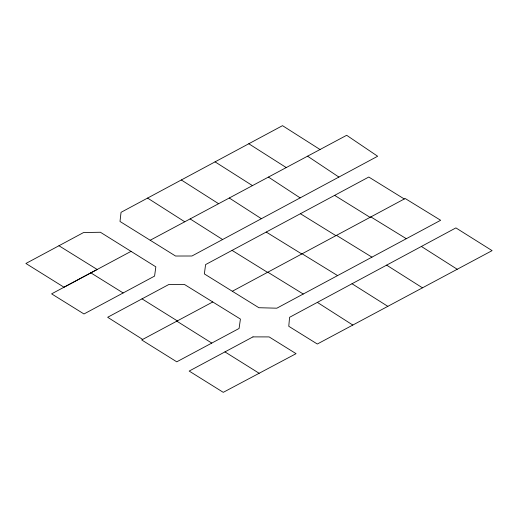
<?xml version="1.0" encoding="UTF-8"?>
<svg xmlns="http://www.w3.org/2000/svg" width="518" height="518" viewBox="0 0 518 518"><rect width="100%" height="100%" fill="white"/><g stroke="black" fill="none" stroke-linecap="round" stroke-linejoin="round"><path stroke-width="0.78" d="M404.28 198.977L368.784 177.033L205.594 264.588L204.357 273.918L232.317 291.258L267.812 272.196L303.25 294.023M131.041 251.359L51.606 293.861L83.981 313.973L154.584 276.094L155.84 266.835L100.408 232.258L83.586 232.53L25.9 263.481L63.999 287.225L97.177 269.483L58.955 245.746M150.194 240.248L346.665 135.295L377.654 156.248L191.945 256.002L175.55 256.028L120.001 221.464L121.044 212.328L282.511 125.66L320.033 149.514M212.768 301.968L176.832 321.16L211.771 343.084M422.474 287.827L492.1 250.634L455.898 227.901L289.575 317.314L288.766 326.288L317.32 344.023L422.474 287.827L386.635 265.138M406.319 238.701L370.862 216.912L301.774 253.975L266.226 232.058M336.473 235.36L371.95 257.148M337.594 275.589L302.117 253.788L267.521 272.358L232.064 250.382M300.414 213.714L335.91 235.658M334.622 195.364L370.053 217.346L405.167 198.504L440.65 220.273L276.852 308.191L258.896 307.724L232.317 291.258M90.857 272.863L123.148 292.955M142.01 298.867L177.324 320.895L141.699 339.938L176.767 361.823L239.089 328.464L240.417 319.056L184.434 284.46L168.894 284.46L107.66 317.275L142.657 339.426M224.954 351.897L259.155 373.284M352.013 283.747L387.84 306.345M190.132 218.926L222.604 239.53M421.38 246.458L457.226 269.263M248.795 143.758L286.253 167.573M215.061 161.862L252.46 185.619M181.319 179.973L218.596 203.71M317.346 302.382L352.829 325.058M147.585 198.083L184.764 221.788M229.28 198.005L261.383 218.7M268.428 177.085L300.142 197.882M307.562 156.183L338.895 177.065M252.972 336.888L189.174 371.069L223.264 392.34L296.069 353.665L269.127 336.914L252.972 336.888"/></g></svg>
